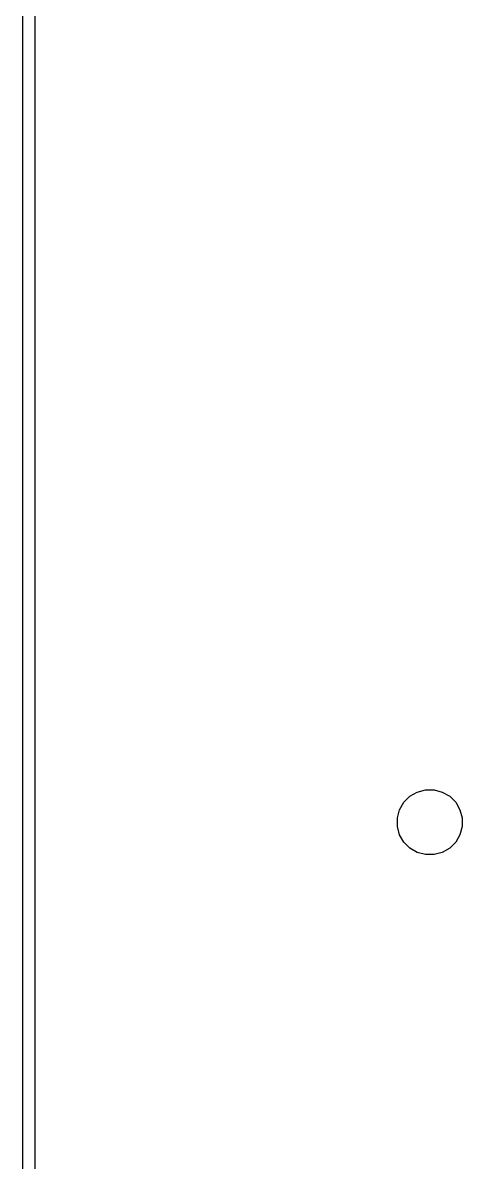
# Model space of a CAD drawing. Header units: millimetres. Extents: x 120 to 180, y -156 to -28.
# Drawn here: x 119.65 to 127.05, y -93.26 to -74.06 of the extents above; entities that cross this region are included whole.
import ezdxf

# ---------------------------------------------------------------- set-up
doc = ezdxf.new("R2010")
doc.units = ezdxf.units.MM
doc.layers.add('F.Silkscreen', color=41, linetype='CONTINUOUS', true_color=0xf2eda1)

msp = doc.modelspace()

# ---------------------------------------------------------------- linework, layer by layer
at = {"layer": 'F.Silkscreen', "linetype": 'CONTINUOUS'}
for p, q in [((119.65, -156), (119.65, -28)), ((119.85, -28.1), (119.85, -155.9)), ((126.063656, -87.19146), (126.165181, -87.089935)), ((126.165181, -87.089935), (126.289524, -87.018145)), ((126.289524, -87.018145), (126.428211, -86.980984)), ((126.428211, -86.980984), (126.571789, -86.980984)), ((126.571789, -86.980984), (126.710476, -87.018145)), ((126.710476, -87.018145), (126.834819, -87.089935)), ((126.834819, -87.089935), (126.936344, -87.19146)), ((125.954705, -87.45449), (125.991866, -87.315803)), ((125.991866, -87.315803), (126.063656, -87.19146)), ((126.936344, -87.19146), (127.008134, -87.315803)), ((127.008134, -87.315803), (127.045295, -87.45449)), ((125.954705, -87.598068), (125.954705, -87.45449)), ((127.045295, -87.45449), (127.045295, -87.598068)), ((125.991866, -87.736755), (125.954705, -87.598068)), ((127.045295, -87.598068), (127.008134, -87.736755)), ((126.063656, -87.861098), (125.991866, -87.736755)), ((126.165181, -87.962623), (126.063656, -87.861098)), ((126.936344, -87.861098), (126.834819, -87.962623)), ((127.008134, -87.736755), (126.936344, -87.861098)), ((126.289524, -88.034413), (126.165181, -87.962623)), ((126.428211, -88.071574), (126.289524, -88.034413)), ((126.571789, -88.071574), (126.428211, -88.071574)), ((126.710476, -88.034413), (126.571789, -88.071574)), ((126.834819, -87.962623), (126.710476, -88.034413))]:
    msp.add_line(p, q, dxfattribs=at)

doc.saveas('drawing.dxf')
